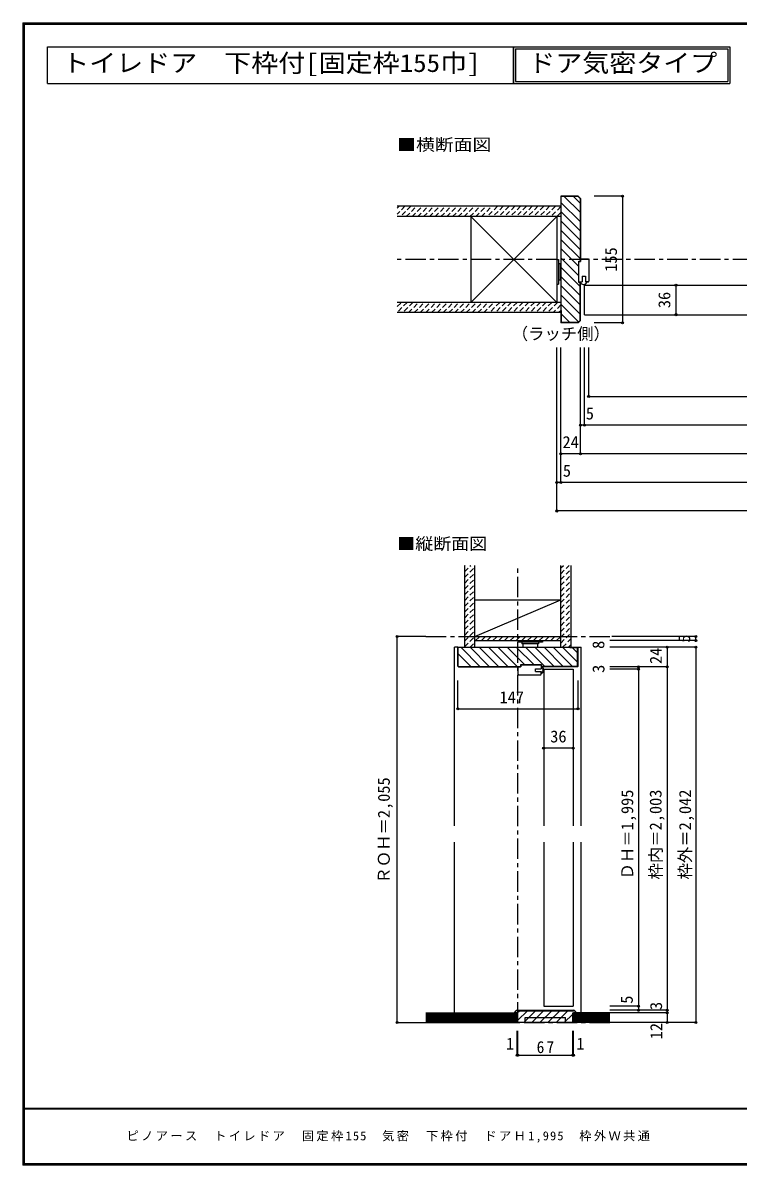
# Model space of a CAD drawing. Units: millimetres at full size, sheet at 1:5. Extents: x -973 to 977, y -718 to 696.
# Drawn here: x -973 to -99, y -701 to 696 of the extents above; entities that cross this region are included whole.
import ezdxf
from ezdxf.enums import TextEntityAlignment as Align

# ---------------------------------------------------------------- set-up
doc = ezdxf.new("R2010")
doc.units = ezdxf.units.MM
doc.header["$LTSCALE"] = 5
doc.header["$PDMODE"] = 32
doc.header["$PDSIZE"] = 2.5
doc.linetypes.add('CHAIN1', pattern=[8, 5, -1, 1, -1])
doc.linetypes.add('DASHED1', pattern=[1.8, 1.2, -0.6])
for name, color, linetype in [('0-0_補助線', 7, 'Continuous'), ('0-1_通り芯', 4, 'CHAIN1'), ('0-3_仕上', 7, 'Continuous'), ('0-4_枠', 3, 'Continuous'), ('0-6_扉', 6, 'Continuous'), ('0-7_金物', 7, 'Continuous'), ('0-8_戸当', 3, 'Continuous'), ('0-A_文字', 3, 'Continuous'), ('0-B_寸法', 7, 'Continuous'), ('0-C_ﾊｯﾁ', 4, 'DASHED1'), ('F-1_通り芯', 6, 'Continuous'), ('F-A_文字', 7, 'Continuous')]:
    doc.layers.add(name, color=color, linetype=linetype)
doc.styles.add('ＭＳ ゴシック', font='')
doc.styles.get('ＭＳ ゴシック').set_extended_font_data('MS Gothic')

# ---------------------------------------------------------------- blocks, each defined once
blk = doc.blocks.new('04')
at = {"layer": '0-0_補助線'}
for p, q in [((-6.847, 15.914), (-6.847, -10.086)), ((-5.847, 16.914), (3.153, 16.914)), ((4.953, -11.086), (4.953, 13.914)), ((-5.847, -11.086), (-2.747, -11.086)), ((-2.747, -4.086), (-2.747, -11.086)), ((4.953, -11.086), (0.653, -11.086))]:
    blk.add_line(p, q, dxfattribs=at)
for points in [[(4.953, 13.914), (3.153, 13.914), (3.153, 16.914)], [(-2.747, -4.086), (0.653, -4.086), (0.653, -11.086)]]:
    blk.add_lwpolyline(points, dxfattribs=at)
for centre, radius, start, end in [((-5.847, 15.914), 1, 90, 180), ((-5.847, -10.086), 1, 180, 270), ((-0.812, -9.605), 4.487, 199.27145, 340.72856), ((-0.812, -9.605), 3.887, 202.39487, 337.60513)]:
    blk.add_arc(centre, radius, start, end, dxfattribs=at)

msp = doc.modelspace()

# ---------------------------------------------------------------- linework, layer by layer
at = {"layer": '0-0_補助線'}
for p, q in [((-320.823, 406.5), (-318.823, 406.5)), ((-320.823, 406.5), (-320.823, 376.5)), ((-318.823, 406.5), (-318.823, 376.5)), ((-318.823, 401.5), (-316.823, 401.5)), ((-316.823, 401.5), (-316.823, 381.5)), ((-316.823, 400.5), (-315.847, 400.5)), ((-318.823, 381.5), (-316.823, 381.5)), ((-316.823, 382.5), (-315.847, 382.5)), ((-320.823, 376.5), (-318.823, 376.5))]:
    msp.add_line(p, q, dxfattribs=at)
at = {"layer": '0-0_補助線', "color": 3}
msp.add_line((-339.352, -91.5), (-339.352, -89.233), dxfattribs=at)
msp.add_lwpolyline([(-339.352, -89.233), (-365.352, -89.233), (-365.352, -91.5)], dxfattribs=at)
at = {"layer": '0-1_通り芯'}
for p, q in [((519.153, 406.5), (-515.847, 406.5)), ((-368.347, -526.5), (-368.347, 32.5)), ((-480.847, -54.393), (-253.49, -54.393)), ((-480.847, -526.5), (-253.49, -526.5))]:
    msp.add_line(p, q, dxfattribs=at)
at = {"layer": '0-3_仕上', "color": 2}
for p, q in [((-315.847, 471.5), (-515.847, 471.5)), ((-315.847, 459), (-515.847, 459)), ((-315.847, 354), (-515.847, 354)), ((-315.847, 341.5), (-515.847, 341.5)), ((-433.347, -67.5), (-433.347, 32.5)), ((-420.847, -67.5), (-420.847, 32.5)), ((-315.847, -67.5), (-315.847, 32.5)), ((-303.347, -67.5), (-303.347, 32.5)), ((-480.847, -514.5), (-369.347, -514.5)), ((-369.347, -526.5), (-369.347, -514.5)), ((-300.347, -526.5), (-300.347, -514.5)), ((-255.847, -514.5), (-300.347, -514.5)), ((-480.847, -526.5), (-369.347, -526.5)), ((-255.847, -526.5), (-300.347, -526.5))]:
    msp.add_line(p, q, dxfattribs=at)
at = {"layer": '0-3_仕上'}
for p, q in [((-425.823, 354), (-320.823, 459)), ((-320.823, 354), (-425.823, 459)), ((-420.847, -54.5), (-315.847, -9.5)), ((-420.847, -54.5), (-315.847, -54.5)), ((-420.847, -59.5), (-315.847, -59.5)), ((-480.847, -516), (-369.347, -516)), ((-255.847, -516), (-300.347, -516)), ((-480.847, -517.5), (-369.347, -517.5)), ((-480.847, -519), (-369.347, -519)), ((-480.847, -520.5), (-369.347, -520.5)), ((-480.847, -522), (-369.347, -522)), ((-480.847, -523.5), (-369.347, -523.5)), ((-480.847, -525), (-369.347, -525)), ((-255.847, -517.5), (-300.347, -517.5)), ((-255.847, -519), (-300.347, -519)), ((-255.847, -520.5), (-300.347, -520.5)), ((-255.847, -522), (-300.347, -522)), ((-255.847, -523.5), (-300.347, -523.5)), ((-255.847, -525), (-300.347, -525))]:
    msp.add_line(p, q, dxfattribs=at)
at = {"layer": '0-3_仕上', "color": 3}
for p, q in [((-425.823, 459), (-425.823, 354)), ((-320.823, 459), (-320.823, 354)), ((-420.847, -9.5), (-315.847, -9.5)), ((-420.847, -54.5), (-315.847, -54.5))]:
    msp.add_line(p, q, dxfattribs=at)
at = {"layer": '0-4_枠'}
for p, q in [((-315.847, 484), (-315.847, 329)), ((-294.675, 484), (-315.847, 484)), ((-315.347, 469), (-315.347, 483.5)), ((-294.883, 483.5), (-315.347, 483.5)), ((-294.675, 484), (-291.847, 481.172)), ((-291.847, 481.172), (-291.847, 404.5)), ((-315.347, 469), (-315.847, 469)), ((-292.347, 332.036), (-292.347, 378.5)), ((-291.847, 331.828), (-291.847, 378.5)), ((-315.347, 344), (-315.847, 344)), ((-315.347, 344), (-315.347, 329.5)), ((-294.675, 329), (-315.847, 329)), ((-294.882, 329.5), (-315.347, 329.5)), ((-294.882, 329.5), (-292.347, 332.036)), ((-294.675, 329), (-291.847, 331.828)), ((-441.847, -67.5), (-294.847, -67.5)), ((-441.847, -67.5), (-294.847, -67.5)), ((-441.347, -90.586), (-441.347, -68)), ((-431.847, -68), (-441.347, -68)), ((-431.847, -67.5), (-431.847, -68)), ((-304.847, -68), (-304.847, -67.5)), ((-304.847, -68), (-295.347, -68)), ((-295.347, -90.586), (-295.347, -68)), ((-440.933, -91), (-441.347, -90.586)), ((-441.14, -91.5), (-365.352, -91.5)), ((-440.933, -91), (-365.352, -91)), ((-295.761, -91), (-339.352, -91)), ((-295.554, -91.5), (-339.347, -91.5)), ((-295.761, -91), (-295.347, -90.586)), ((-368.347, -514.5), (-372.347, -514.5)), ((-369.347, -511.5), (-300.347, -511.5)), ((-369.347, -512), (-300.347, -512)), ((-368.347, -526.5), (-368.347, -514.5)), ((-301.347, -526.5), (-368.347, -526.5)), ((-310.347, -526.5), (-310.347, -520.5))]:
    msp.add_line(p, q, dxfattribs=at)
at = {"layer": '0-4_枠', "color": 4}
for p, q in [((-441.847, -67.5), (-445.847, -67.5)), ((-445.847, -286), (-445.847, -67.5)), ((-441.847, -67.5), (-445.847, -67.5)), ((-294.847, -67.5), (-290.847, -67.5)), ((-294.847, -67.5), (-290.847, -67.5)), ((-290.847, -286), (-290.847, -67.5)), ((-445.847, -514.5), (-445.847, -306)), ((-290.847, -514.5), (-290.847, -306))]:
    msp.add_line(p, q, dxfattribs=at)
at = {"layer": '0-4_枠'}
for points in [[(-294.883, 483.5), (-292.347, 480.964), (-292.347, 404.5)], [(-291.847, 378.5), (-293.847, 378.5), (-293.847, 404.5), (-291.847, 404.5)], [(-441.14, -91.5), (-441.847, -90.793), (-441.847, -67.5)], [(-295.554, -91.5), (-294.847, -90.793), (-294.847, -67.5)], [(-301.347, -526.5), (-301.347, -514.5), (-297.347, -514.5)], [(-359.347, -526.5), (-359.347, -520.5), (-310.347, -520.5)]]:
    msp.add_lwpolyline(points, dxfattribs=at)
for centre, radius, start, end in [((-369.347, -514.5), 3, 90, 180), ((-369.347, -514.5), 2.5, 90, 180), ((-300.347, -514.5), 3, 0, 90), ((-300.347, -514.5), 2.5, 0, 90)]:
    msp.add_arc(centre, radius, start, end, dxfattribs=at)
at = {"layer": '0-6_扉'}
for p, q in [((-286.847, 339), (-286.847, 375)), ((-286.847, 375), (-6.847, 375)), ((-286.847, 339), (-6.847, 339)), ((-336.847, -94.5), (-300.847, -94.5)), ((-336.847, -94.5), (-336.847, -286)), ((-300.847, -94.5), (-300.847, -286)), ((-336.847, -306), (-336.847, -506.5)), ((-300.847, -306), (-300.847, -506.5)), ((-336.847, -506.5), (-300.847, -506.5))]:
    msp.add_line(p, q, dxfattribs=at)
at = {"layer": '0-7_金物'}
for p, q in [((-368.347, -59.5), (-368.347, -61.5)), ((-338.347, -61.5), (-368.347, -61.5)), ((-363.347, -61.5), (-363.347, -63.5)), ((-343.347, -63.5), (-363.347, -63.5)), ((-362.347, -63.5), (-362.347, -67.5)), ((-344.347, -63.5), (-344.347, -67.5)), ((-343.347, -61.5), (-343.347, -63.5)), ((-338.347, -59.5), (-338.347, -61.5))]:
    msp.add_line(p, q, dxfattribs=at)
at = {"layer": '0-8_戸当', "color": 7}
for p, q in [((-291.847, 407), (-291.847, 404)), ((-282.847, 407), (-291.847, 407)), ((-281.847, 406), (-281.847, 380)), ((-293.847, 404), (-291.847, 404)), ((-293.847, 379), (-293.847, 404)), ((-293.847, 379), (-289.847, 379)), ((-289.847, 386), (-285.847, 386)), ((-289.847, 386), (-289.847, 379)), ((-285.847, 386), (-285.847, 379)), ((-282.847, 379), (-285.847, 379))]:
    msp.add_line(p, q, dxfattribs=at)
for centre, radius, start, end in [((-282.847, 406), 1, 0, 90), ((-288.083, 380.481), 4.487, 199.27144, 340.72855), ((-282.847, 380), 1, 270, 0)]:
    msp.add_arc(centre, radius, start, end, dxfattribs=at)
at = {"layer": '0-A_文字'}
for p, q in [((-373.753, 621.667), (-373.753, 666.667)), ((-373.753, 666.667), (-373.753, 621.667)), ((-371.253, 664.167), (-111.649, 664.167)), ((-371.253, 664.167), (-371.253, 624.167)), ((-111.649, 664.167), (-111.649, 624.167)), ((-943.333, 621.667), (-373.753, 621.667)), ((-373.753, 621.667), (-109.149, 621.667)), ((-371.253, 624.167), (-111.649, 624.167))]:
    msp.add_line(p, q, dxfattribs=at)
for points in [[(-943.333, 621.667), (-943.333, 666.667), (-373.753, 666.667)], [(-373.753, 666.667), (-373.753, 621.667), (-373.753, 666.667)], [(-373.753, 666.667), (-109.149, 666.667), (-109.149, 621.667)]]:
    msp.add_lwpolyline(points, dxfattribs=at)
at = {"layer": '0-B_寸法', "color": 4}
for p, q in [((-240.425, 484), (-274.947, 484)), ((-240.425, 484), (-240.425, 329)), ((-175.191, 375), (-175.191, 339)), ((-240.425, 329), (-274.947, 329)), ((-320.847, 99), (-320.847, 299)), ((-315.847, 134), (-315.847, 299)), ((-291.847, 169), (-291.847, 299)), ((-286.847, 204), (-286.847, 299)), ((-281.847, 239), (-281.847, 299)), ((-281.847, 239), (235.158, 239)), ((295.153, 204), (-291.847, 204)), ((319.153, 169), (-315.847, 169)), ((-315.847, 134), (-320.847, 134)), ((319.153, 134), (-315.847, 134)), ((324.153, 99), (-320.847, 99)), ((-515.847, -526.5), (-515.847, -54.393)), ((-480.847, -54.393), (-515.847, -54.393)), ((-150.847, -54.5), (-253.49, -54.5)), ((-150.847, -59.5), (-150.847, -54.5)), ((-150.847, -59.5), (-255.847, -59.5)), ((-150.847, -67.5), (-255.847, -67.5)), ((-150.847, -67.5), (-255.847, -67.5)), ((-150.847, -59.5), (-253.49, -59.5)), ((-185.847, -67.5), (-185.847, -526.5)), ((-150.847, -67.5), (-150.847, -526.5)), ((-185.847, -91.5), (-255.847, -91.5)), ((-220.847, -94.5), (-255.847, -94.5)), ((-220.847, -91.5), (-220.847, -511.5)), ((-441.847, -142.922), (-441.847, -108.4)), ((-294.847, -142.922), (-294.847, -108.4)), ((-441.847, -142.922), (-294.847, -142.922)), ((-300.847, -190.882), (-336.847, -190.882)), ((-220.847, -506.5), (-255.847, -506.5)), ((-185.847, -511.5), (-255.847, -511.5)), ((-185.847, -514.5), (-255.847, -514.5)), ((-515.847, -526.5), (-480.847, -526.5)), ((-150.847, -526.5), (-255.847, -526.5)), ((-369.347, -566.5), (-369.347, -536.5)), ((-368.347, -566.5), (-368.347, -536.5)), ((-301.347, -566.5), (-301.347, -536.5)), ((-300.347, -566.5), (-300.347, -536.5)), ((-369.347, -566.5), (-368.347, -566.5)), ((-368.347, -566.5), (-301.347, -566.5)), ((-301.347, -566.5), (-300.347, -566.5))]:
    msp.add_line(p, q, dxfattribs=at)
at = {"layer": '0-B_寸法'}
for p in [(-240.425, 484), (-175.191, 375), (-175.191, 339), (-240.425, 329), (-281.847, 239), (-291.847, 204), (-286.847, 204), (-315.847, 169), (-291.847, 169), (-320.847, 134), (-315.847, 134), (-320.847, 99), (-515.847, -54.393), (-150.847, -54.5), (-185.847, -67.5), (-150.847, -59.5), (-150.847, -67.5), (-150.847, -67.5), (-220.847, -91.5), (-220.847, -94.5), (-185.847, -91.5), (-441.847, -142.922), (-294.847, -142.922), (-336.847, -190.882), (-300.847, -190.882), (-220.847, -506.5), (-220.847, -511.5), (-185.847, -511.5), (-185.847, -514.5), (-515.847, -526.5), (-185.847, -526.5), (-150.847, -526.5), (-369.347, -566.5), (-368.347, -566.5), (-301.347, -566.5), (-300.347, -566.5)]:
    msp.add_point(p, dxfattribs=at)
at = {"layer": '0-C_ﾊｯﾁ', "linetype": 'Continuous'}
for p, q in [((-315.347, 475.853), (-292.347, 452.853)), ((-311.68, 483.5), (-292.347, 464.166)), ((-300.367, 483.5), (-292.347, 475.48)), ((-315.847, 465.039), (-292.347, 441.539)), ((-315.847, 453.726), (-292.347, 430.225)), ((-315.847, 442.412), (-292.347, 418.912)), ((-315.847, 431.098), (-292.347, 407.598)), ((-315.847, 419.784), (-293.847, 397.784)), ((-315.847, 408.47), (-293.847, 386.471)), ((-315.847, 397.157), (-292.347, 373.657)), ((-315.847, 385.843), (-292.347, 362.343)), ((-315.847, 374.529), (-292.347, 351.029)), ((-315.847, 363.216), (-292.347, 339.716)), ((-315.847, 351.902), (-294.164, 330.219)), ((-315.347, 340.088), (-304.759, 329.5)), ((-437.7, -68), (-414.7, -91)), ((-426.886, -67.5), (-403.386, -91)), ((-415.573, -67.5), (-392.072, -91)), ((-404.259, -67.5), (-380.759, -91)), ((-392.945, -67.5), (-369.445, -91)), ((-381.631, -67.5), (-359.898, -89.233)), ((-370.318, -67.5), (-348.584, -89.233)), ((-359.004, -67.5), (-335.504, -91)), ((-347.69, -67.5), (-324.19, -91)), ((-336.376, -67.5), (-312.876, -91)), ((-325.063, -67.5), (-301.563, -91)), ((-313.749, -67.5), (-295.347, -85.902)), ((-301.935, -68), (-295.347, -74.588)), ((-441.347, -75.667), (-426.013, -91)), ((-369.082, -514.5), (-366.582, -512)), ((-368.347, -523.664), (-356.683, -512)), ((-361.283, -526.5), (-346.783, -512)), ((-351.384, -526.5), (-336.884, -512)), ((-341.484, -526.5), (-326.984, -512)), ((-331.585, -526.5), (-317.085, -512)), ((-321.685, -526.5), (-307.185, -512)), ((-311.786, -526.5), (-301.347, -516.061))]:
    msp.add_line(p, q, dxfattribs=at)
at = {"layer": '0-C_ﾊｯﾁ'}
for p, q in [((-506.444, 471.5), (-515.847, 462.097)), ((-515.847, 469.168), (-513.515, 471.5)), ((-499.373, 471.5), (-511.873, 459)), ((-504.802, 459), (-492.302, 471.5)), ((-497.731, 459), (-485.231, 471.5)), ((-490.66, 459), (-478.16, 471.5)), ((-483.589, 459), (-471.089, 471.5)), ((-476.518, 459), (-464.018, 471.5)), ((-469.447, 459), (-456.947, 471.5)), ((-462.376, 459), (-449.876, 471.5)), ((-455.305, 459), (-442.805, 471.5)), ((-448.234, 459), (-435.734, 471.5)), ((-441.162, 459), (-428.662, 471.5)), ((-434.091, 459), (-421.591, 471.5)), ((-427.02, 459), (-414.52, 471.5)), ((-419.949, 459), (-407.449, 471.5)), ((-412.878, 459), (-400.378, 471.5)), ((-393.307, 471.5), (-405.807, 459)), ((-386.236, 471.5), (-398.736, 459)), ((-379.165, 471.5), (-391.665, 459)), ((-372.094, 471.5), (-384.594, 459)), ((-365.023, 471.5), (-377.523, 459)), ((-357.952, 471.5), (-370.452, 459)), ((-350.881, 471.5), (-363.381, 459)), ((-343.81, 471.5), (-356.31, 459)), ((-336.739, 471.5), (-349.239, 459)), ((-329.668, 471.5), (-342.168, 459)), ((-322.596, 471.5), (-335.096, 459)), ((-315.847, 471.178), (-328.025, 459)), ((-315.847, 464.107), (-320.954, 459)), ((-503.736, 354), (-515.847, 341.889)), ((-515.847, 348.96), (-510.807, 354)), ((-496.665, 354), (-509.165, 341.5)), ((-502.094, 341.5), (-489.594, 354)), ((-495.023, 341.5), (-482.523, 354)), ((-487.952, 341.5), (-475.452, 354)), ((-480.881, 341.5), (-468.381, 354)), ((-473.81, 341.5), (-461.31, 354)), ((-466.739, 341.5), (-454.239, 354)), ((-459.668, 341.5), (-447.168, 354)), ((-452.596, 341.5), (-440.096, 354)), ((-445.525, 341.5), (-433.025, 354)), ((-438.454, 341.5), (-425.954, 354)), ((-431.383, 341.5), (-418.883, 354)), ((-424.312, 341.5), (-411.812, 354)), ((-417.241, 341.5), (-404.741, 354)), ((-410.17, 341.5), (-397.67, 354)), ((-390.599, 354), (-403.099, 341.5)), ((-383.528, 354), (-396.028, 341.5)), ((-376.457, 354), (-388.957, 341.5)), ((-369.386, 354), (-381.886, 341.5)), ((-362.315, 354), (-374.815, 341.5)), ((-355.244, 354), (-367.744, 341.5)), ((-348.173, 354), (-360.673, 341.5)), ((-341.101, 354), (-353.601, 341.5)), ((-334.03, 354), (-346.53, 341.5)), ((-326.959, 354), (-339.459, 341.5)), ((-319.888, 354), (-332.388, 341.5)), ((-315.847, 350.97), (-325.317, 341.5)), ((-315.847, 343.899), (-318.246, 341.5)), ((-433.347, 32.102), (-432.949, 32.5)), ((-433.347, 25.031), (-425.878, 32.5)), ((-433.347, 17.96), (-420.847, 30.46)), ((-315.847, 22.323), (-305.67, 32.5)), ((-315.847, 29.394), (-312.741, 32.5)), ((-433.347, 10.889), (-420.847, 23.389)), ((-433.347, 3.818), (-420.847, 16.318)), ((-315.847, 15.252), (-303.347, 27.752)), ((-315.847, 8.181), (-303.347, 20.681)), ((-433.347, -3.253), (-420.847, 9.247)), ((-433.347, -10.324), (-420.847, 2.176)), ((-315.847, 1.11), (-303.347, 13.61)), ((-315.847, -5.961), (-303.347, 6.539)), ((-433.347, -17.395), (-420.847, -4.895)), ((-433.347, -24.466), (-420.847, -11.966)), ((-315.847, -13.032), (-303.347, -0.532)), ((-315.847, -20.103), (-303.347, -7.603)), ((-433.347, -31.537), (-420.847, -19.037)), ((-433.347, -38.608), (-420.847, -26.108)), ((-315.847, -27.174), (-303.347, -14.674)), ((-315.847, -34.246), (-303.347, -21.746)), ((-433.347, -45.679), (-420.847, -33.179)), ((-433.347, -52.751), (-420.847, -40.251)), ((-315.847, -41.317), (-303.347, -28.817)), ((-315.847, -48.388), (-303.347, -35.888)), ((-433.347, -59.822), (-420.847, -47.322)), ((-433.347, -66.893), (-420.847, -54.393)), ((-420.08, -59.5), (-415.08, -54.5)), ((-413.009, -59.5), (-408.009, -54.5)), ((-405.938, -59.5), (-400.938, -54.5)), ((-398.866, -59.5), (-393.866, -54.5)), ((-391.795, -59.5), (-386.795, -54.5)), ((-384.724, -59.5), (-379.724, -54.5)), ((-377.653, -59.5), (-372.653, -54.5)), ((-370.582, -59.5), (-365.582, -54.5)), ((-363.511, -59.5), (-358.511, -54.5)), ((-356.44, -59.5), (-351.44, -54.5)), ((-349.369, -59.5), (-344.369, -54.5)), ((-342.298, -59.5), (-337.298, -54.5)), ((-335.227, -59.5), (-330.227, -54.5)), ((-328.156, -59.5), (-323.156, -54.5)), ((-321.085, -59.5), (-316.085, -54.5)), ((-315.847, -55.459), (-303.347, -42.959)), ((-315.847, -62.53), (-303.347, -50.03)), ((-426.883, -67.5), (-420.847, -61.464)), ((-313.746, -67.5), (-303.347, -57.101)), ((-306.675, -67.5), (-303.347, -64.172))]:
    msp.add_line(p, q, dxfattribs=at)
at = {"layer": 'F-1_通り芯'}
for p, q in [((-973.347, 695.833), (-973.347, -700.833)), ((-973.347, 695.833), (976.653, 695.833)), ((-973.347, 695), (976.653, 695)), ((-973.347, 694.167), (976.653, 694.167)), ((-972.514, 695.833), (-972.514, -700.833)), ((-971.68, 695.833), (-971.68, -700.833)), ((976.653, -631.667), (-973.347, -631.667)), ((976.653, -632.5), (-973.347, -632.5)), ((976.653, -699.167), (-973.347, -699.167)), ((976.653, -700), (-973.347, -700)), ((976.653, -700.833), (-973.347, -700.833))]:
    msp.add_line(p, q, dxfattribs=at)

# ---------------------------------------------------------------- block references
at = {"layer": '0-0_補助線', "rotation": 90}
msp.add_blockref('04', (-350.938, -94.653), dxfattribs=at)

# ---------------------------------------------------------------- texts
at = {"layer": '0-A_文字', "style": 'ＭＳ ゴシック', "width": 1.1}
for s, p in [('トイレドア\u3000下枠付[固定枠155巾]', (-925.208, 629.167)), ('ドア気密タイプ', (-355.628, 629.167))]:
    msp.add_text(s, height=21.99, dxfattribs=at).set_placement(p, align=Align.BOTTOM_LEFT)
at = {"layer": '0-A_文字', "color": 7, "style": 'ＭＳ ゴシック'}
for s, width, p in [('■横断面図', 1.15, (-515.847, 535.24)), ('■縦断面図', 1.1, (-515.847, 47.256))]:
    msp.add_text(s, height=14.66, dxfattribs=dict(at, width=width)).set_placement(p, align=Align.BOTTOM_LEFT)
msp.add_text('（ラッチ側）', height=14.66, dxfattribs=at).set_placement((-375.847, 304), align=Align.BOTTOM_LEFT)
at = {"layer": '0-B_寸法', "style": 'ＭＳ ゴシック'}
for s, p in [('155', (-242.925, 391.5)), ('36', (-177.691, 347)), ('5', (-153.347, -62)), ('8', (-258.31, -69.601)), ('24', (-188.063, -88.071)), ('3', (-258.173, -98.917)), ('ＲＯＨ＝2,055', (-520.488, -356.5)), ('ＤＨ＝1,995', (-223.027, -351.5)), ('枠内＝2,003', (-188.347, -351.5)), ('枠外＝2,042', (-152.333, -351.5)), ('5', (-223.556, -503.466)), ('3', (-187.797, -511.174)), ('12', (-187.592, -546.952))]:
    msp.add_text(s, height=14.66, rotation=90, dxfattribs=at).set_placement(p, align=Align.BOTTOM_LEFT)
for s, p in [('5', (-285.361, 206.5)), ('24', (-313.847, 171.5)), ('5', (-313.407, 136.5)), ('147', (-390.847, -140.422)), ('36', (-328.847, -188.382)), ('1', (-382.847, -564)), ('1', (-296.847, -564))]:
    msp.add_text(s, height=14.66, dxfattribs=at).set_placement(p, align=Align.BOTTOM_LEFT)
at = {"layer": '0-B_寸法', "insert": (-345.472, -564), "char_height": 14.66, "attachment_point": 7, "style": 'ＭＳ ゴシック'}
msp.add_mtext('\\T1.27;\\W0.95;67', dxfattribs=at)
at = {"layer": 'F-A_文字', "insert": (-846.68, -673.333), "char_height": 11, "attachment_point": 7, "style": 'ＭＳ ゴシック'}
msp.add_mtext('\\T1.19;ピノアース\u3000トイレドア\u3000固定枠155\u3000気密\u3000下枠付\u3000ドアＨ1,995\u3000枠外Ｗ共通', dxfattribs=at)

doc.saveas('drawing.dxf')
